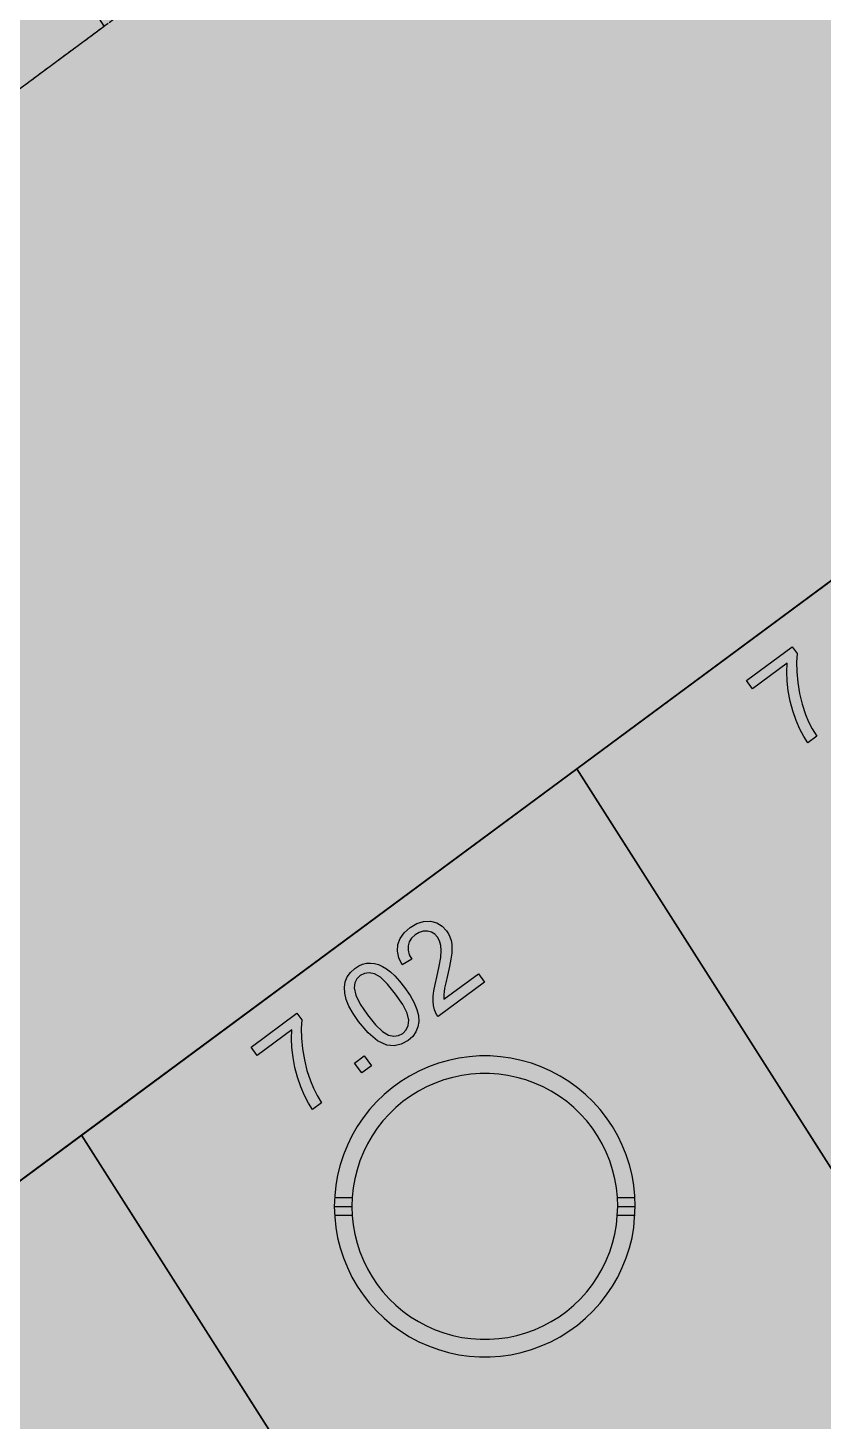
# Model space of a CAD drawing. Extents: x -5280327 to 29700, y -3925683 to 5564800.
# Drawn here: x 19158 to 19513, y 5512 to 6133 of the extents above; entities that cross this region are included whole.
import ezdxf

# ---------------------------------------------------------------- set-up
doc = ezdxf.new("R2010")
doc.units = 0
for name, pattern in [('3', [2.965117, 2.372094, -0.593023]), ('4', [2.97766, 2.382128, -0.595532]), ('6', [2640.874023, 1320.437012, -1320.437012])]:
    doc.linetypes.add(name, pattern=pattern)
doc.layers.get('0').update_dxf_attribs({"linetype": 'CONTINUOUS'})
for name, color, linetype in [('31_PREDIOS_TOTAL', 7, 'CONTINUOUS'), ('CIRCULO', 7, 'CONTINUOUS'), ('LOTES', 7, 'CONTINUOUS'), ('PERIMETRO', 7, 'CONTINUOUS')]:
    doc.layers.add(name, color=color, linetype=linetype)

msp = doc.modelspace()

# ---------------------------------------------------------------- linework, layer by layer
at = {"color": 7, "linetype": '6', "const_width": 10343.08}
msp.add_lwpolyline([(0, 29405.62), (24528.32, 0)], dxfattribs=at)
msp.add_lwpolyline([(0, 29405.62), (24528.32, 0)], dxfattribs=at)
at = {"color": 7}
msp.add_polyline3d([(17635.32, 4495.49, 66061.73), (18499.52, 3138.29, 66061.73), (20519.62, 4766.99, 66061.73), (21709, 6264.81, 66061.73), (21170.51, 7110.5, 66061.73), (17635.32, 4495.49, 66061.73)], dxfattribs=at)
at = {"layer": '31_PREDIOS_TOTAL', "color": 7}
for points in [[(19481.26, 5838.61, 33030.86), (19478.52, 5842.32, 33030.86), (19498.9, 5857.4, 33030.86), (19501.12, 5854.39, 33030.86), (19501.12, 5854.39, 33030.86), (19500.87, 5850.55, 33030.86), (19500.99, 5846.24, 33030.86), (19501.45, 5841.48, 33030.86), (19501.45, 5841.48, 33030.86), (19502.27, 5836.56, 33030.86), (19503.44, 5831.8, 33030.86), (19504.96, 5827.19, 33030.86), (19504.96, 5827.19, 33030.86), (19506.29, 5823.97, 33030.86), (19507.93, 5820.72, 33030.86), (19509.88, 5817.44, 33030.86), (19505.91, 5814.5, 33030.86), (19505.91, 5814.5, 33030.86), (19504.14, 5817.29, 33030.86), (19502.41, 5820.64, 33030.86), (19500.73, 5824.56, 33030.86), (19500.73, 5824.56, 33030.86), (19499.23, 5828.81, 33030.86), (19498.06, 5833.18, 33030.86), (19497.23, 5837.67, 33030.86), (19497.23, 5837.67, 33030.86), (19496.72, 5842.07, 33030.86), (19496.54, 5846.19, 33030.86), (19496.69, 5850.01, 33030.86), (19481.26, 5838.61, 33030.86)], [(19359.02, 5711.59, 33030.86), (19361.76, 5707.88, 33030.86), (19340.95, 5692.48, 33030.86), (19340.95, 5692.48, 33030.86), (19340.3, 5693.42, 33030.86), (19339.79, 5694.43, 33030.86), (19339.42, 5695.5, 33030.86), (19339.42, 5695.5, 33030.86), (19339.01, 5697.38, 33030.86), (19338.83, 5699.4, 33030.86), (19338.86, 5701.57, 33030.86), (19338.86, 5701.57, 33030.86), (19339.13, 5704.01, 33030.86), (19339.65, 5706.84, 33030.86), (19340.4, 5710.08, 33030.86), (19340.4, 5710.08, 33030.86), (19341.52, 5714.95, 33030.86), (19342.18, 5718.88, 33030.86), (19342.4, 5721.88, 33030.86), (19342.4, 5721.88, 33030.86), (19342.21, 5724.23, 33030.86), (19341.67, 5726.23, 33030.86), (19340.76, 5727.87, 33030.86), (19340.76, 5727.87, 33030.86), (19339.51, 5729.18, 33030.86), (19338, 5730.07, 33030.86), (19336.25, 5730.53, 33030.86), (19336.25, 5730.53, 33030.86), (19334.4, 5730.51, 33030.86), (19332.58, 5729.98, 33030.86), (19330.8, 5728.94, 33030.86), (19330.8, 5728.94, 33030.86), (19329.2, 5727.46, 33030.86), (19328.13, 5725.8, 33030.86), (19327.57, 5723.96, 33030.86), (19327.57, 5723.96, 33030.86), (19327.57, 5722.01, 33030.86), (19328.15, 5720.04, 33030.86), (19329.31, 5718.06, 33030.86), (19325.03, 5715.53, 33030.86), (19325.03, 5715.53, 33030.86), (19323.54, 5718.65, 33030.86), (19322.89, 5721.66, 33030.86), (19323.09, 5724.58, 33030.86), (19323.09, 5724.58, 33030.86), (19324.11, 5727.34, 33030.86), (19325.92, 5729.88, 33030.86), (19328.52, 5732.2, 33030.86), (19328.52, 5732.2, 33030.86), (19331.54, 5734, 33030.86), (19334.55, 5734.93, 33030.86), (19337.55, 5734.99, 33030.86), (19337.55, 5734.99, 33030.86), (19340.36, 5734.27, 33030.86), (19342.77, 5732.84, 33030.86), (19344.8, 5730.72, 33030.86), (19344.8, 5730.72, 33030.86), (19345.64, 5729.4, 33030.86), (19346.3, 5727.97, 33030.86), (19346.78, 5726.43, 33030.86), (19346.78, 5726.43, 33030.86), (19347.06, 5724.73, 33030.86), (19347.16, 5722.81, 33030.86), (19347.05, 5720.69, 33030.86), (19347.05, 5720.69, 33030.86), (19346.71, 5718.1, 33030.86), (19346.09, 5714.78, 33030.86), (19345.19, 5710.74, 33030.86), (19345.19, 5710.74, 33030.86), (19344.44, 5707.49, 33030.86), (19343.92, 5705.07, 33030.86), (19343.66, 5703.47, 33030.86), (19343.66, 5703.47, 33030.86), (19343.55, 5702.32, 33030.86), (19343.52, 5701.21, 33030.86), (19343.57, 5700.17, 33030.86), (19359.02, 5711.59, 33030.86)], [(19305.5, 5690.28, 33030.86), (19305.5, 5690.28, 33030.86), (19303.05, 5693.85, 33030.86), (19301.22, 5697.13, 33030.86), (19300, 5700.12, 33030.86), (19300, 5700.12, 33030.86), (19299.34, 5702.87, 33030.86), (19299.18, 5705.46, 33030.86), (19299.53, 5707.9, 33030.86), (19299.53, 5707.9, 33030.86), (19300.41, 5710.13, 33030.86), (19301.85, 5712.16, 33030.86), (19303.86, 5713.96, 33030.86), (19303.86, 5713.96, 33030.86), (19305.57, 5715.05, 33030.86), (19307.3, 5715.8, 33030.86), (19309.06, 5716.23, 33030.86), (19309.06, 5716.23, 33030.86), (19310.84, 5716.34, 33030.86), (19312.62, 5716.13, 33030.86), (19314.4, 5715.62, 33030.86), (19314.4, 5715.62, 33030.86), (19316.18, 5714.82, 33030.86), (19317.99, 5713.74, 33030.86), (19319.82, 5712.39, 33030.86), (19319.82, 5712.39, 33030.86), (19321.73, 5710.62, 33030.86), (19323.8, 5708.32, 33030.86), (19326.03, 5705.47, 33030.86), (19326.03, 5705.47, 33030.86), (19328.46, 5701.92, 33030.86), (19330.29, 5698.65, 33030.86), (19331.51, 5695.68, 33030.86), (19331.51, 5695.68, 33030.86), (19332.18, 5692.93, 33030.86), (19332.34, 5690.33, 33030.86), (19332, 5687.9, 33030.86), (19332, 5687.9, 33030.86), (19331.12, 5685.65, 33030.86), (19329.67, 5683.62, 33030.86), (19327.65, 5681.81, 33030.86), (19327.65, 5681.81, 33030.86), (19324.56, 5680.09, 33030.86), (19321.37, 5679.41, 33030.86), (19318.08, 5679.78, 33030.86), (19318.08, 5679.78, 33030.86), (19314, 5681.67, 33030.86), (19309.81, 5685.17, 33030.86), (19305.5, 5690.28, 33030.86)], [(19309.47, 5693.22, 33030.86), (19313.07, 5688.77, 33030.86), (19316.22, 5685.78, 33030.86), (19318.92, 5684.24, 33030.86), (19318.92, 5684.24, 33030.86), (19321.28, 5683.78, 33030.86), (19323.4, 5684.03, 33030.86), (19325.3, 5684.99, 33030.86), (19325.3, 5684.99, 33030.86), (19326.76, 5686.52, 33030.86), (19327.62, 5688.48, 33030.86), (19327.87, 5690.88, 33030.86), (19327.87, 5690.88, 33030.86), (19327.18, 5693.91, 33030.86), (19325.24, 5697.8, 33030.86), (19322.06, 5702.53, 33030.86), (19322.06, 5702.53, 33030.86), (19318.45, 5706.98, 33030.86), (19315.3, 5709.98, 33030.86), (19312.6, 5711.52, 33030.86), (19312.6, 5711.52, 33030.86), (19310.24, 5711.97, 33030.86), (19308.1, 5711.71, 33030.86), (19306.19, 5710.73, 33030.86), (19306.19, 5710.73, 33030.86), (19304.72, 5709.25, 33030.86), (19303.85, 5707.45, 33030.86), (19303.6, 5705.33, 33030.86), (19303.6, 5705.33, 33030.86), (19304.31, 5702.05, 33030.86), (19306.27, 5698.01, 33030.86), (19309.47, 5693.22, 33030.86)], [(19260.31, 5675.17, 33030.86), (19257.57, 5678.88, 33030.86), (19277.95, 5693.96, 33030.86), (19280.17, 5690.95, 33030.86), (19280.17, 5690.95, 33030.86), (19279.93, 5687.11, 33030.86), (19280.04, 5682.8, 33030.86), (19280.5, 5678.04, 33030.86), (19280.5, 5678.04, 33030.86), (19281.33, 5673.12, 33030.86), (19282.49, 5668.36, 33030.86), (19284.01, 5663.75, 33030.86), (19284.01, 5663.75, 33030.86), (19285.34, 5660.53, 33030.86), (19286.98, 5657.28, 33030.86), (19288.93, 5654, 33030.86), (19284.96, 5651.06, 33030.86), (19284.96, 5651.06, 33030.86), (19283.19, 5653.85, 33030.86), (19281.46, 5657.2, 33030.86), (19279.78, 5661.12, 33030.86), (19279.78, 5661.12, 33030.86), (19278.28, 5665.37, 33030.86), (19277.11, 5669.74, 33030.86), (19276.28, 5674.23, 33030.86), (19276.28, 5674.23, 33030.86), (19275.77, 5678.63, 33030.86), (19275.59, 5682.75, 33030.86), (19275.74, 5686.58, 33030.86), (19260.31, 5675.17, 33030.86)], [(19306.93, 5667.31, 33030.86), (19303.67, 5671.72, 33030.86), (19308.08, 5674.97, 33030.86), (19311.33, 5670.57, 33030.86), (19306.93, 5667.31, 33030.86)]]:
    msp.add_polyline3d(points, dxfattribs=at)
at = {"layer": '@NUMEROS DE LOTES', "color": 7, "const_width": 9.98}
for points in [[(19357.5, 5581.5), (19311.79, 5581.5), (19311.79, 5581.5), (19312.67, 5585.92), (19314.26, 5590.17), (19316.56, 5594.23), (19316.56, 5594.23), (19319.99, 5598.45), (19324.97, 5603.14), (19331.51, 5608.32), (19331.51, 5608.32), (19335.43, 5611.37), (19338.29, 5613.89), (19340.07, 5615.87), (19340.07, 5615.87), (19341.11, 5617.56), (19341.73, 5619.2), (19341.94, 5620.77), (19341.94, 5620.77), (19341.73, 5622.36), (19341.12, 5623.79), (19340.09, 5625.05), (19340.09, 5625.05), (19338.75, 5626.04), (19337.2, 5626.63), (19335.43, 5626.83), (19335.43, 5626.83), (19333.61, 5626.63), (19332.02, 5626.02), (19330.66, 5625), (19330.66, 5625), (19329.56, 5623.46), (19328.74, 5621.31), (19328.18, 5618.53), (19312.92, 5619.76), (19312.92, 5619.76), (19313.68, 5623.74), (19314.78, 5627.08), (19316.21, 5629.8), (19316.21, 5629.8), (19318.02, 5632.02), (19320.27, 5633.87), (19322.96, 5635.34), (19322.96, 5635.34), (19326.24, 5636.41), (19330.26, 5637.05), (19335.02, 5637.27), (19335.02, 5637.27), (19339.99, 5637.06), (19344.16, 5636.45), (19347.53, 5635.43), (19347.53, 5635.43), (19350.3, 5633.99), (19352.64, 5632.12), (19354.56, 5629.8), (19354.56, 5629.8), (19355.99, 5627.17), (19356.84, 5624.33), (19357.13, 5621.3), (19357.13, 5621.3), (19356.8, 5618), (19355.82, 5614.81), (19354.19, 5611.72), (19354.19, 5611.72), (19351.7, 5608.58), (19348.14, 5605.24), (19343.51, 5601.7), (19343.51, 5601.7), (19340.78, 5599.79), (19338.73, 5598.31), (19337.36, 5597.25), (19337.36, 5597.25), (19336.26, 5596.31), (19335.05, 5595.2), (19333.71, 5593.92), (19357.5, 5593.92), (19357.5, 5581.5)], [(19398.53, 5637.27), (19398.53, 5581.5), (19383.12, 5581.5), (19383.12, 5618.04), (19383.12, 5618.04), (19380.65, 5616.27), (19378.24, 5614.73), (19375.88, 5613.44), (19375.88, 5613.44), (19373.35, 5612.29), (19370.43, 5611.16), (19367.11, 5610.07), (19367.11, 5622.57), (19367.11, 5622.57), (19371.91, 5624.35), (19375.94, 5626.36), (19379.19, 5628.59), (19379.19, 5628.59), (19381.85, 5631.12), (19384.1, 5634.01), (19385.93, 5637.27), (19398.53, 5637.27)]]:
    msp.add_lwpolyline(points, dxfattribs=at)
at = {"layer": 'CIRCULO', "color": 7}
for points in [[(19428.98, 5607.81), (19428.82, 5612.49), (19428.33, 5617.15), (19427.52, 5621.77), (19426.38, 5626.32), (19424.94, 5630.77), (19423.18, 5635.12), (19421.13, 5639.33), (19418.78, 5643.39), (19416.16, 5647.27), (19413.28, 5650.97), (19410.14, 5654.45), (19406.77, 5657.7), (19403.18, 5660.72), (19399.39, 5663.47), (19395.41, 5665.95), (19391.28, 5668.15), (19387, 5670.06), (19382.59, 5671.66), (19378.09, 5672.95), (19373.5, 5673.93), (19368.86, 5674.58), (19364.19, 5674.91), (19359.5, 5674.91), (19354.83, 5674.58), (19350.19, 5673.93), (19345.6, 5672.95), (19341.1, 5671.66), (19336.69, 5670.06), (19332.41, 5668.15), (19328.27, 5665.95), (19324.3, 5663.47), (19320.51, 5660.72), (19316.92, 5657.7), (19313.55, 5654.45), (19310.41, 5650.97), (19307.53, 5647.27), (19304.91, 5643.39), (19302.56, 5639.33), (19300.51, 5635.12), (19298.75, 5630.77), (19297.31, 5626.32), (19296.17, 5621.77), (19295.36, 5617.15), (19294.87, 5612.49), (19294.7, 5607.81), (19294.87, 5603.13), (19295.36, 5598.47), (19296.17, 5593.85), (19297.31, 5589.3), (19298.75, 5584.85), (19300.51, 5580.5), (19302.56, 5576.29), (19304.91, 5572.23), (19307.53, 5568.35), (19310.41, 5564.65), (19313.55, 5561.17), (19316.92, 5557.91), (19320.51, 5554.9), (19324.3, 5552.15), (19328.27, 5549.66), (19332.41, 5547.46), (19336.69, 5545.56), (19341.1, 5543.96), (19345.6, 5542.66), (19350.19, 5541.69), (19354.83, 5541.04), (19359.5, 5540.71), (19364.19, 5540.71), (19368.86, 5541.04), (19373.5, 5541.69), (19378.09, 5542.66), (19382.59, 5543.96), (19387, 5545.56), (19391.28, 5547.46), (19395.41, 5549.66), (19399.39, 5552.15), (19403.18, 5554.9), (19406.77, 5557.91), (19410.14, 5561.17), (19413.28, 5564.65), (19416.16, 5568.35), (19418.78, 5572.23), (19421.13, 5576.29), (19423.18, 5580.5), (19424.94, 5584.85), (19426.38, 5589.3), (19427.52, 5593.85), (19428.33, 5598.47), (19428.98, 5607.81)], [(19421.15, 5607.81), (19421.01, 5611.95), (19420.57, 5616.06), (19419.86, 5620.14), (19418.85, 5624.16), (19417.57, 5628.09), (19416.02, 5631.93), (19414.21, 5635.65), (19412.14, 5639.24), (19409.82, 5642.67), (19407.28, 5645.93), (19404.51, 5649.01), (19401.53, 5651.88), (19398.36, 5654.54), (19395.01, 5656.98), (19391.5, 5659.17), (19387.84, 5661.11), (19384.06, 5662.8), (19380.17, 5664.21), (19376.19, 5665.35), (19372.14, 5666.22), (19368.04, 5666.79), (19363.91, 5667.08), (19359.77, 5667.08), (19355.65, 5666.79), (19351.55, 5666.22), (19347.5, 5665.35), (19343.52, 5664.21), (19339.63, 5662.8), (19335.85, 5661.11), (19332.19, 5659.17), (19328.68, 5656.98), (19325.33, 5654.54), (19322.16, 5651.88), (19319.18, 5649.01), (19316.41, 5645.93), (19313.86, 5642.67), (19311.55, 5639.24), (19309.48, 5635.65), (19307.67, 5631.93), (19306.11, 5628.09), (19304.84, 5624.16), (19303.83, 5620.14), (19303.11, 5616.06), (19302.68, 5611.95), (19302.54, 5607.81), (19302.68, 5603.67), (19303.11, 5599.56), (19303.83, 5595.48), (19304.84, 5591.46), (19306.11, 5587.53), (19307.67, 5583.69), (19309.48, 5579.97), (19311.55, 5576.38), (19313.86, 5572.95), (19316.41, 5569.69), (19319.18, 5566.61), (19322.16, 5563.74), (19325.33, 5561.07), (19328.68, 5558.64), (19332.19, 5556.45), (19335.85, 5554.5), (19339.63, 5552.82), (19343.52, 5551.41), (19347.5, 5550.26), (19351.55, 5549.4), (19355.65, 5548.83), (19359.77, 5548.54), (19363.91, 5548.54), (19368.04, 5548.83), (19372.14, 5549.4), (19376.19, 5550.26), (19380.17, 5551.41), (19384.06, 5552.82), (19387.84, 5554.5), (19391.5, 5556.45), (19395.01, 5558.64), (19398.36, 5561.07), (19401.53, 5563.74), (19404.51, 5566.61), (19407.28, 5569.69), (19409.82, 5572.95), (19412.14, 5576.38), (19414.21, 5579.97), (19416.02, 5583.69), (19417.57, 5587.53), (19418.85, 5591.46), (19419.86, 5595.48), (19420.57, 5599.56), (19421.15, 5607.81)], [(19294.82, 5611.73), (19302.67, 5611.73)], [(19421.02, 5611.73), (19428.87, 5611.73)], [(19294.7, 5607.81), (19302.54, 5607.81)], [(19421.15, 5607.81), (19428.98, 5607.81)], [(19294.82, 5603.89), (19302.67, 5603.89)], [(19421.02, 5603.89), (19428.87, 5603.89)]]:
    msp.add_lwpolyline(points, dxfattribs=at)
at = {"layer": 'LOTES', "color": 7}
msp.add_lwpolyline([(18567.04, 7115.69), (18364.6, 6923.18), (18971.09, 5970.73), (19192.04, 6134.16), (18567.04, 7115.69)], dxfattribs=at)
for points in [[(18364.6, 6923.18, 33030.86), (18971.09, 5970.73, 33030.86), (19192.04, 6134.16, 33030.86), (18567.04, 7115.69, 33030.86)], [(19623.86, 5966.43, 33030.86), (19402.91, 5802.99, 33030.86), (19840.96, 5115.05, 33030.86), (20062.77, 5277.15, 33030.86), (19623.86, 5966.43, 33030.86)], [(19402.91, 5802.99, 33030.86), (19181.96, 5639.55, 33030.86), (19619.16, 4952.96, 33030.86), (19840.96, 5115.05, 33030.86), (19402.91, 5802.99, 33030.86)], [(19402.91, 5802.99, 66061.73), (20217.63, 4523.51, 66061.73)], [(19181.96, 5639.55, 33030.86), (18961.02, 5476.12, 33030.86), (19397.35, 4790.86, 33030.86), (19619.16, 4952.96, 33030.86), (19181.96, 5639.55, 33030.86)], [(19181.96, 5639.55, 66061.73), (20002.87, 4350.36, 66061.73)]]:
    msp.add_polyline3d(points, dxfattribs=at)
at = {"layer": 'PERIMETRO', "color": 7, "linetype": '4'}
msp.add_polyline3d([(15727.94, 3571.73, 66160.85), (20959.63, 7441.67, 66160.85)], dxfattribs=at)
at = {"layer": 'PERIMETRO', "color": 7, "linetype": '3'}
msp.add_polyline3d([(15960.85, 3256.86, 66160.85), (21170.51, 7110.5, 66160.85)], dxfattribs=at)

doc.saveas('drawing.dxf')
